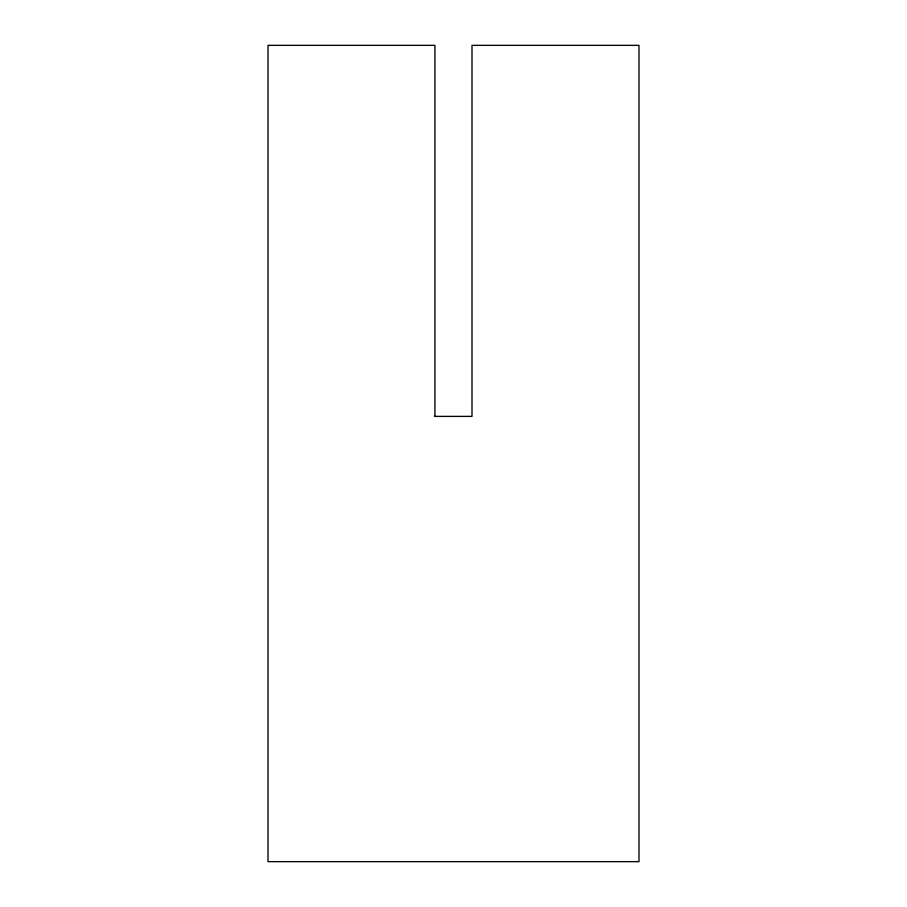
<?xml version="1.0" encoding="UTF-8"?>
<svg xmlns="http://www.w3.org/2000/svg" width="907" height="907" viewBox="0 0 907 907"><rect width="100%" height="100%" fill="white"/><g stroke="black" fill="none" stroke-linecap="round" stroke-linejoin="round"><path stroke-width="1.36" d="M434.487 416.392L472.003 416.392L472.003 45.35L638.982 45.35L638.982 861.65L268.019 861.65L268.019 45.35L434.907 45.35L434.907 416.392"/></g></svg>
